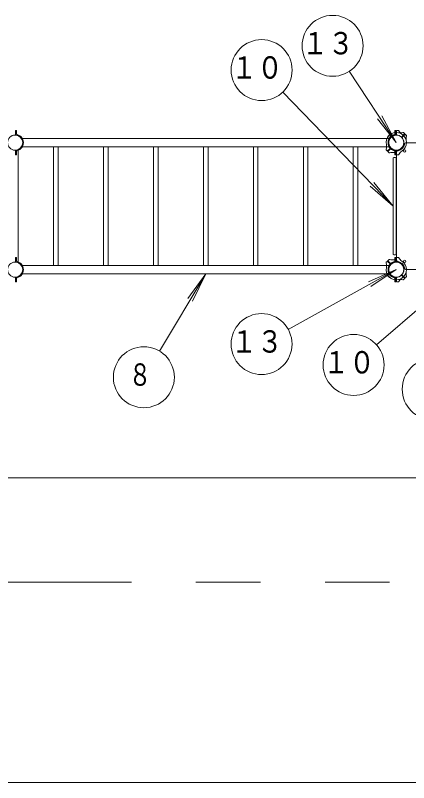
# Model space of a CAD drawing. Units: millimetres on the paper, scale 1:60. Extents: x 0 to 420, y -297 to 594.
# Drawn here: x 92.9 to 131.6, y 443.1 to 518.6 of the extents above; entities that cross this region are included whole.
import ezdxf
from ezdxf.enums import TextEntityAlignment as Align

# ---------------------------------------------------------------- set-up
doc = ezdxf.new("R2010")
doc.units = ezdxf.units.MM
doc.linetypes.add('USER1', pattern=[63.5, 31.75, -6.35, 6.35, -6.35, 6.35, -6.35])
doc.linetypes.add('USER2', pattern=[19.05, 12.7, -6.35])
doc.layers.add('LY_3', color=7, linetype='Continuous', lineweight=9)
doc.styles.add('ＭＳ ゴシック', font='')
doc.styles.get('ＭＳ ゴシック').set_extended_font_data('MS Gothic')

msp = doc.modelspace()

# ---------------------------------------------------------------- linework, layer by layer
at = {"layer": 'LY_3', "lineweight": 18}
for p, q in [((125.76, 513.064), (130.378, 506.046)), ((119.216, 511.022), (130.061, 499.796)), ((130.378, 506.046), (128.517, 508.399)), ((130.378, 506.046), (128.954, 508.687)), ((130.061, 499.796), (127.797, 501.764)), ((130.061, 499.796), (128.173, 502.127)), ((107.082, 485.533), (111.628, 493.141)), ((111.628, 493.141), (109.871, 490.71)), ((111.628, 493.141), (110.32, 490.442)), ((119.748, 487.669), (130.378, 493.546)), ((130.378, 493.546), (127.636, 492.329)), ((130.378, 493.546), (127.889, 491.872)), ((128.446, 486.135), (136.628, 493.23)), ((260.445, 473.059), (52.525, 473.059)), ((260.445, 473.059), (52.525, 473.059)), ((247.998, 443.059), (44.343, 443.059)), ((247.998, 443.059), (52.525, 443.059))]:
    msp.add_line(p, q, dxfattribs=at)
at = {"layer": 'LY_3'}
for p, q in [((92.92, 506.795), (92.92, 507.246)), ((92.92, 507.246), (93.02, 507.246)), ((93.02, 506.853), (93.02, 507.246)), ((129.799, 506.862), (129.797, 506.863)), ((130.235, 506.853), (130.235, 507.246)), ((130.335, 507.246), (130.235, 507.246)), ((130.335, 506.795), (130.335, 507.246)), ((130.403, 506.828), (130.403, 507.22)), ((130.437, 507.254), (130.568, 507.249)), ((130.913, 506.616), (131.19, 506.894)), ((130.948, 506.581), (131.226, 506.859)), ((131.189, 506.942), (131.094, 507.032)), ((131.274, 506.858), (131.363, 506.762)), ((93.583, 506.451), (129.672, 506.451)), ((93.693, 506.626), (93.695, 506.628)), ((129.563, 506.626), (129.561, 506.628)), ((136.628, 506.021), (131.288, 506.021)), ((92.92, 504.846), (92.92, 505.298)), ((93.02, 504.846), (93.02, 505.24)), ((93.161, 494.313), (93.161, 505.28)), ((93.583, 505.641), (129.672, 505.641)), ((96.651, 493.951), (96.651, 505.641)), ((97.105, 493.951), (97.105, 505.641)), ((101.568, 493.951), (101.568, 505.641)), ((102.021, 493.951), (102.021, 505.641)), ((106.485, 493.951), (106.485, 505.641)), ((106.938, 493.951), (106.938, 505.641)), ((111.401, 493.951), (111.401, 505.641)), ((111.855, 493.951), (111.855, 505.641)), ((116.318, 493.951), (116.318, 505.641)), ((116.771, 493.951), (116.771, 505.641)), ((121.235, 493.951), (121.235, 505.641)), ((121.688, 493.951), (121.688, 505.641)), ((126.151, 493.951), (126.151, 505.641)), ((126.605, 493.951), (126.605, 505.641)), ((129.482, 505.235), (129.4, 505.324)), ((129.808, 505.512), (129.53, 505.234)), ((129.843, 505.476), (129.566, 505.199)), ((130.235, 504.846), (130.235, 505.24)), ((130.335, 504.846), (130.335, 505.298)), ((130.403, 499.796), (130.403, 505.265)), ((92.92, 504.846), (93.02, 504.846)), ((129.566, 505.151), (129.655, 505.068)), ((130.061, 504.505), (130.061, 495.088)), ((130.145, 504.588), (130.295, 504.588)), ((130.335, 504.846), (130.235, 504.846)), ((130.378, 504.505), (130.378, 495.088)), ((130.441, 504.839), (130.568, 504.844)), ((130.403, 499.796), (130.403, 494.328)), ((92.92, 494.746), (93.02, 494.746)), ((92.92, 494.746), (92.92, 494.295)), ((93.02, 494.746), (93.02, 494.353)), ((130.145, 495.005), (130.295, 495.005)), ((130.335, 494.746), (130.235, 494.746)), ((130.235, 494.746), (130.235, 494.353)), ((130.335, 494.746), (130.335, 494.295)), ((130.441, 494.753), (130.568, 494.749)), ((93.583, 493.951), (129.672, 493.951)), ((129.482, 494.358), (129.4, 494.269)), ((129.808, 494.081), (129.53, 494.359)), ((129.566, 494.442), (129.655, 494.525)), ((129.843, 494.116), (129.566, 494.394)), ((93.583, 493.141), (129.672, 493.141)), ((136.628, 493.571), (131.288, 493.571)), ((92.92, 492.798), (92.92, 492.346)), ((92.92, 492.346), (93.02, 492.346)), ((93.02, 492.74), (93.02, 492.346)), ((129.563, 492.967), (129.561, 492.965)), ((129.799, 492.731), (129.797, 492.73)), ((130.235, 492.74), (130.235, 492.346)), ((130.335, 492.346), (130.235, 492.346)), ((130.335, 492.798), (130.335, 492.346)), ((130.403, 492.765), (130.403, 492.373)), ((130.437, 492.339), (130.568, 492.344)), ((130.913, 492.976), (131.19, 492.699)), ((130.948, 493.012), (131.226, 492.734)), ((131.189, 492.651), (131.094, 492.561)), ((131.274, 492.735), (131.363, 492.831))]:
    msp.add_line(p, q, dxfattribs=at)
at = {"layer": 'LY_3', "linetype": 'USER2', "lineweight": 18}
for p, q in [((92.92, 507.096), (93.02, 507.096)), ((92.92, 506.913), (93.02, 506.913)), ((130.335, 507.096), (130.235, 507.096)), ((130.335, 506.913), (130.235, 506.913)), ((92.92, 505.18), (93.02, 505.18)), ((130.335, 505.18), (130.235, 505.18)), ((92.92, 504.996), (93.02, 504.996)), ((130.335, 504.996), (130.235, 504.996)), ((92.92, 494.596), (93.02, 494.596)), ((92.92, 494.413), (93.02, 494.413)), ((130.335, 494.596), (130.235, 494.596)), ((130.335, 494.413), (130.235, 494.413)), ((92.92, 492.68), (93.02, 492.68)), ((92.92, 492.496), (93.02, 492.496)), ((130.335, 492.68), (130.235, 492.68)), ((130.335, 492.496), (130.235, 492.496))]:
    msp.add_line(p, q, dxfattribs=at)
at = {"layer": 'LY_3', "linetype": 'USER1', "lineweight": 18}
msp.add_line((167.821, 462.804), (80.144, 462.804), dxfattribs=at)
at = {"layer": 'LY_3', "lineweight": 18}
for centre in [(124.111, 515.57), (117.131, 513.18), (117.122, 486.217), (126.18, 484.169), (105.543, 482.958), (133.96, 481.781)]:
    msp.add_circle(centre, 3, dxfattribs=at)
at = {"layer": 'LY_3'}
for centre, radius in [((92.878, 506.046), 0.743), ((130.378, 506.046), 0.743), ((131.203, 505.222), 0.108), ((92.878, 493.546), 0.743), ((130.378, 493.546), 0.743), ((131.203, 494.371), 0.108)]:
    msp.add_circle(centre, radius, dxfattribs=at)
for centre, radius, start, end in [((92.87, 506.046), 0.82, 273.49581, 86.50419), ((92.87, 506.046), 0.75, 273.82255, 86.17745), ((130.378, 506.046), 1, 135, 192.27281), ((130.378, 506.046), 1.017, 135, 143.62693), ((130.385, 506.046), 0.82, 93.49581, 266.50419), ((130.385, 506.046), 0.75, 93.82255, 266.17745), ((130.378, 506.046), 1.017, 126.37307, 135), ((130.378, 506.046), 1, 77.72719, 135), ((129.785, 506.852), 0.0167, 45, 126.37307), ((130.378, 506.046), 0.75, 229.27066, 135), ((130.436, 507.22), 0.0333, 88, 180), ((130.436, 506.828), 0.0333, 180, 265.72934), ((130.556, 507.166), 0.0833, 27.45884, 88), ((130.768, 507.838), 0.833, 257.72719, 287.54116), ((131.369, 507.589), 0.833, 207.45884, 237.27281), ((130.378, 506.046), 1, 302.72719, 57.27281), ((131.044, 506.964), 0.0833, 47, 107.54116), ((131.167, 506.918), 0.0333, 315, 47), ((131.249, 506.835), 0.0333, 43, 135), ((132.169, 506.436), 0.833, 162.45884, 192.27281), ((131.295, 506.712), 0.0833, 342.45884, 43), ((129.573, 506.639), 0.0167, 143.62693, 225), ((130.378, 506.046), 0.75, 135, 220.72934), ((130.378, 506.046), 0.833, 276.78718, 353.21282), ((130.889, 506.64), 0.0333, 229.27066, 315), ((130.972, 506.558), 0.0333, 135, 220.72934), ((131.288, 505.938), 0.0833, 90, 173.21282), ((129.461, 505.38), 0.0833, 162.45884, 223), ((128.587, 505.657), 0.833, 342.45884, 12.27281), ((129.507, 505.258), 0.0333, 223, 315), ((129.589, 505.175), 0.0333, 135, 227), ((129.784, 505.535), 0.0333, 315, 40.72934), ((129.867, 505.453), 0.0333, 49.27066, 135), ((130.436, 505.265), 0.0333, 94.27066, 180), ((130.486, 505.136), 0.0833, 96.78718, 180), ((131.369, 504.504), 0.833, 122.72719, 152.54116), ((129.712, 505.129), 0.0833, 227, 287.54116), ((129.988, 504.255), 0.833, 77.72719, 107.54116), ((130.145, 504.505), 0.0833, 90, 180), ((130.378, 506.046), 1, 257.72719, 271.43254), ((130.295, 504.505), 0.0833, 0, 90), ((130.436, 504.873), 0.0333, 180, 272), ((130.556, 504.927), 0.0833, 272, 332.54116), ((130.145, 495.088), 0.0833, 180, 270), ((130.295, 495.088), 0.0833, 270, 0), ((130.436, 494.72), 0.0333, 88, 180), ((130.556, 494.666), 0.0833, 27.45884, 88), ((131.369, 495.089), 0.833, 207.45884, 237.27281), ((92.87, 493.546), 0.82, 273.49581, 86.50419), ((92.87, 493.546), 0.75, 273.82255, 86.17745), ((129.461, 494.212), 0.0833, 137, 197.54116), ((128.587, 493.936), 0.833, 347.72719, 17.54116), ((129.507, 494.335), 0.0333, 45, 137), ((129.589, 494.418), 0.0333, 133, 225), ((130.385, 493.546), 0.82, 93.49581, 266.50419), ((130.378, 493.546), 0.75, 139.27066, 225), ((130.385, 493.546), 0.75, 93.82255, 266.17745), ((129.712, 494.464), 0.0833, 72.45884, 133), ((129.988, 495.338), 0.833, 252.45884, 282.27281), ((129.784, 494.058), 0.0333, 319.27066, 45), ((129.867, 494.14), 0.0333, 225, 310.72934), ((130.378, 493.546), 0.75, 225, 130.72934), ((130.378, 493.546), 1, 88.56746, 102.27281), ((130.486, 494.457), 0.0833, 180, 263.21282), ((130.436, 494.328), 0.0333, 180, 265.72934), ((130.378, 493.546), 0.833, 6.78718, 83.21282), ((130.378, 493.546), 1, 302.72719, 57.27281), ((130.378, 493.546), 1, 167.72719, 225), ((131.288, 493.655), 0.0833, 186.78718, 270), ((132.169, 493.157), 0.833, 167.72719, 197.54116), ((129.573, 492.953), 0.0167, 135, 216.37307), ((130.378, 493.546), 1.017, 216.37307, 225), ((130.378, 493.546), 1.017, 225, 233.62693), ((130.378, 493.546), 1, 225, 282.27281), ((129.785, 492.741), 0.0167, 233.62693, 315), ((130.436, 492.765), 0.0333, 94.27066, 180), ((130.436, 492.373), 0.0333, 180, 272), ((130.556, 492.427), 0.0833, 272, 332.54116), ((130.768, 491.755), 0.833, 72.45884, 102.27281), ((131.369, 492.004), 0.833, 122.72719, 152.54116), ((130.889, 492.953), 0.0333, 45, 130.72934), ((130.972, 493.035), 0.0333, 139.27066, 225), ((131.044, 492.629), 0.0833, 252.45884, 313), ((131.167, 492.675), 0.0333, 313, 45), ((131.249, 492.758), 0.0333, 225, 317), ((131.295, 492.88), 0.0833, 317, 17.54116)]:
    msp.add_arc(centre, radius, start, end, dxfattribs=at)

# ---------------------------------------------------------------- texts
at = {"layer": 'LY_3', "style": 'ＭＳ ゴシック'}
for s, width, p in [('１３', 0.85, (121.111, 514.07)), ('１０', 0.85, (114.131, 511.68)), ('１３', 0.85, (114.122, 484.717)), ('１０', 0.85, (123.18, 482.669)), ('８', 0.75, (104.043, 481.458))]:
    msp.add_text(s, height=2.199, dxfattribs=dict(at, width=width)).set_placement(p, align=Align.BOTTOM_LEFT)

doc.saveas('drawing.dxf')
